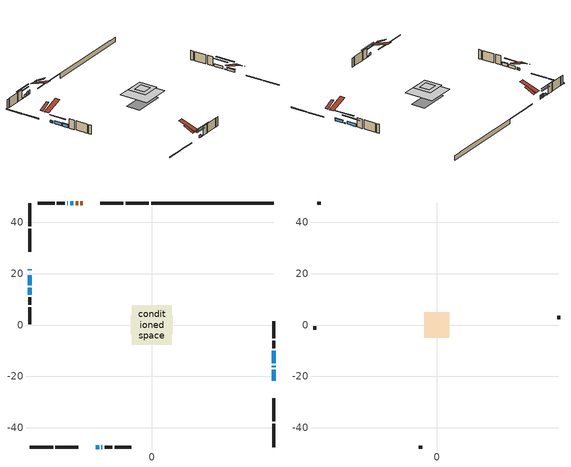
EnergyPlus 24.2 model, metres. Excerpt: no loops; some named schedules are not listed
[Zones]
conditioned space
 floor adiabatic (AdiabaticFloorConstruction): -7.7,-7.7 -7.7,7.7 7.7,7.7 7.7,-7.7 z3.05
 floor foundation (Slab1 construction): -8.2,-3.68 -8.2,3.68 8.2,3.68 8.2,-3.68 z-1.83
 wall outside (RimJoist1 construction): -1.09,47.39 -10.16,47.39 / -47.39,-47.39 -38.32,-47.39 / -47.39,47.39 -47.39,38.32 / 47.39,-47.39 47.39,-38.32 z0.61:0.91
 wall outside (RimJoist2 construction): -11.09,47.39 -20,47.39 / -37.39,-47.39 -28.48,-47.39 / -47.39,37.39 -47.39,28.48 / 47.39,-37.39 47.39,-28.48 z0.61:0.91
 wall outside (AdiabaticWallConstruction 1): -26.77,47.39 -27.7,47.39 / -28.62,47.39 -29.48,47.39 z0.61:2.64
 wall outside (AdiabaticWallConstruction): -47.39,21.71 -47.39,21.3 / -47.39,20.37 -47.39,20.2 z0.61:1.83; 47.39,-21.71 47.39,-17.39 z0.61:1.87; -30.41,47.39 -31.65,47.39 / -21.71,-47.39 -20.47,-47.39 z0.61:2.05; 47.39,-16.46 47.39,-15.87 z0.61:0.95; -32.57,47.39 -32.88,47.39 / -19.54,-47.39 -19.24,-47.39 z0.61:0.96; -47.39,19.27 -47.39,15.39 z0.61:2.12; -47.39,14.46 -47.39,11.71 z0.61:2.21; 47.39,-14.95 47.39,-9.96 z0.61:2.07
 wall outside (Wall1 construction): -33.8,47.39 -36.81,47.39 / -18.32,-47.39 -15.31,-47.39 / -47.39,10.78 -47.39,7.78 / 47.39,-9.03 47.39,-6.02 z0.61:5.49
 wall outside (Wall2 construction): -37.73,47.39 -44.21,47.39 / -14.38,-47.39 -7.91,-47.39 / -47.39,6.85 -47.39,0.37 / 47.39,-5.1 47.39,1.38 z0.61:5.49
 wall foundation (FoundationWall1 construction): -0.16,47.39,-1.83 -0.16,47.39,0.61 42.63,47.39,0.61 42.63,47.39,0.53 47.39,47.39,0.53 47.39,47.39,-1.83
 window (WindowConstruction 6): -47.39,21.71 -47.39,21.3 z0.61:1.83
 window (WindowConstruction 3): 47.39,-21.71 47.39,-17.39 z0.61:1.87
 window (WindowConstruction 4): -30.41,47.39 -31.65,47.39 z0.61:2.05
 window (WindowConstruction 5): -21.71,-47.39 -20.47,-47.39 z0.61:2.05
 window (WindowConstruction 8): 47.39,-16.46 47.39,-15.87 z0.61:0.95
 window (WindowConstruction 7): -47.39,20.37 -47.39,20.2 z0.61:1.83
 window (WindowConstruction 9): -32.58,47.39 -32.87,47.39 z0.61:0.95
 window (WindowConstruction 10): -19.54,-47.39 -19.25,-47.39 z0.61:0.95
 window (WindowConstruction): -47.39,19.27 -47.39,15.39 z0.61:2.12
 window (WindowConstruction 1): -47.39,14.46 -47.39,11.71 z0.61:2.21
 window (WindowConstruction 2): 47.39,-14.95 47.39,-9.96 z0.61:2.07
 door (Door): -26.77,47.39 -27.7,47.39 z0.61:2.64
 door (Door 1): -28.62,47.39 -29.48,47.39 z0.61:2.64
 ceiling adiabatic (AdiabaticFloorConstruction): 7.7,-7.7 7.7,7.7 -7.7,7.7 -7.7,-7.7 z3.05
attic - vented
 floor to conditioned space (Floor1 construction Reversed): -2.74,-2.74 -2.74,2.74 2.74,2.74 2.74,-2.74 z5.49
 floor to conditioned space (Floor2 construction Reversed): -4.93,-4.93 -4.93,4.93 4.93,4.93 4.93,-4.93 z5.49
 wall outside (Wall3 construction): -45.14,47.39 -46.46,47.39 / -6.98,-47.39 -5.66,-47.39 / -47.39,-0.56 -47.39,-1.87 / 47.39,2.31 47.39,3.63 z0.61:5.49
 roof outside (Roof1 construction): -22.38,47.39,5.49 -22.38,42.2,8.08 -20.93,42.2,8.08 -20.93,47.39,5.49; -26.1,-47.39,5.49 -26.1,-42.2,8.08 -27.55,-42.2,8.08 -27.55,-47.39,5.49; -47.39,26.1,5.49 -42.2,26.1,8.08 -42.2,27.55,8.08 -47.39,27.55,5.49; 47.39,-26.1,5.49 42.2,-26.1,8.08 42.2,-27.55,8.08 47.39,-27.55,5.49
 roof outside (Roof2 construction): -25.84,47.39,5.49 -25.84,37.78,8.69 -23.31,37.78,8.69 -23.31,47.39,5.49; -22.64,-47.39,5.49 -22.64,-37.78,8.69 -25.17,-37.78,8.69 -25.17,-47.39,5.49; -47.39,22.64,5.49 -37.78,22.64,8.69 -37.78,25.17,8.69 -47.39,25.17,5.49; 47.39,-22.64,5.49 37.78,-22.64,8.69 37.78,-25.17,8.69 47.39,-25.17,5.49
shading: 47.39,-17.19 47.39,-21.91 47.8,-21.91 47.8,-17.19 z2.07; -34.29,47.39 -27.77,47.39 -27.77,47.8 -34.29,47.8 z4.69; -17.83,-47.39 -24.35,-47.39 -24.35,-47.8 -17.83,-47.8 z4.69; 47.39,-10.79 47.39,-21.54 47.8,-21.54 47.8,-10.79 z6.03; -37.95,47.39 -27.5,47.39 -27.5,47.8 -37.95,47.8 z6.03; -14.17,-47.39 -24.62,-47.39 -24.62,-47.8 -14.17,-47.8 z6.03; -47.39,12.75 -47.39,21.91 -47.8,21.91 -47.8,12.75 z4.76; -47.39,11.51 -47.39,14.66 -47.8,14.66 -47.8,11.51 z2.41; 47.39,-7.32 47.39,-17.58 47.8,-17.58 47.8,-7.32 z4.71
[Building]
Building 1: Terrain=Suburbs
[Site:Location]
Ottawa Intl AP_ON: Latitude {deg}=45.32; Longitude {deg}=-75.67; Time Zone {hr}=-5; Elevation {m}=115; Keep Site Location Information=Yes
[Site:GroundTemperature:Shallow]
1.18808, -1.19398, -1.38475, -0.254337, 4.28362, 8.80044, 12.7163, 15.1969, 15.4076, 13.3901, 9.57408, 5.19582
[Site:WaterMainsTemperature]
Calculation Method=Schedule; Temperature Schedule=mains temperature schedule
[Material] Roughness=Rough; Thermal Absorptance=0.9
Name | Thickness {m} | Conductivity {W/m-K} | Density {kg/m3} | Specific Heat {J/kg-K} | Solar Absorptance | Visible Absorptance
asphalt or fiberglass shingles | 0.00635 | 0.162714 | 1121.4 | 1465.45 | 0.84 | 0.84
ceiling loosefill ins | 0.169333 | 0.0480833 | 16.02 | 1046.75 | 0.7 | 0.7
ceiling stud and cavity | 0.1397 | 0.0934478 | 65.682 | 1177.47 | 0.7 | 0.7
ceiling stud and cavity 1 | 0.1397 | 0.096283 | 65.682 | 1177.47 | 0.7 | 0.7
concrete 4.0 in. | 0.1016 | 1.803125 | 2242.8 | 837.4 | 0.7 | 0.7
concrete 8.0 in. | 0.2032 | 1.803125 | 2242.8 | 837.4 | 0.7 | 0.7
door material | 0.04445 | 0.053851 | 512.64 | 1214.23 | 0.7 | 0.7
exterior vertical ins | 0.0460229 | 0.029427 | 32.04 | 1214.23 | 0.7 | 0.7
floor covering | 0.0127 | 0.0433444 | 54.468 | 1339.84 | 0.6 | 0.6
floor rigid ins; wall rigid ins 1 | 0.512978 | 0.029427 | 32.04 | 1214.23 | 0.7 | 0.7
floor stud and cavity | 0.1397 | 1.75129 | 37.0049 | 1207.88 | 0.7 | 0.7
furniture material conditioned space 1 | 0.1524 | 0.115458 | 640.8 | 1214.23 | 0.6 | 0.6
gypsum board | 0.0127 | 0.160291 | 801 | 837.4 | 0.6 | 0.6
gypsum board 1 | 0.0127 | 0.160291 | 801 | 837.4 | 0.7 | 0.7
osb sheathing 0.5 in. | 0.0127 | 0.115458 | 512.64 | 1214.23 | 0.7 | 0.7
osb sheathing 0.75 in. | 0.01905 | 0.115458 | 512.64 | 1214.23 | 0.7 | 0.7
osb sheathing 2.0 in. | 0.0508 | 0.115458 | 512.64 | 1214.23 | 0.7 | 0.7
rim joist rigid ins; wall rigid ins | 0.051816 | 0.029427 | 32.04 | 1214.23 | 0.7 | 0.7
rim joist stud and cavity | 0.0508 | 0.0451784 | 125.044 | 1163.47 | 0.6 | 0.6
rim joist stud and cavity 1 | 0.0508 | 0.0402046 | 125.044 | 1163.47 | 0.6 | 0.6
wall stud and cavity | 0.1397 | 0.165982 | 139.0536 | 1170.24 | 0.7 | 0.7
wall stud and cavity 1 | 0.1397 | 0.207153 | 139.0536 | 1170.24 | 0.7 | 0.7
wall stud and cavity 2 | 0.0889 | 6.1454 | 50.32683 | 1063.81 | 0.6 | 0.6
wall stud and cavity 3 | 0.0889 | 0.380278 | 52.3479 | 1209.89 | 0.7 | 0.7
wall stud and cavity 4 | 0.0889 | 0.391764 | 83.0341 | 1211.67 | 0.7 | 0.7
wood siding | 0.0254 | 0.102417 | 544.68 | 1172.36 | 0.4 | 0.4
wood siding 1 | 0.00254 | 0.102417 | 544.68 | 1172.36 | 0.4 | 0.4
wood siding 2; wood siding 3; wood siding 4 | 0.0254 | 0.102417 | 544.68 | 1172.36 | 0.7 | 0.7
[WindowMaterial:SimpleGlazingSystem]
Name | U-Factor {W/m2-K} | Solar Heat Gain Coefficient
WindowMaterial | 2.90827 | 0.68
WindowMaterial 1 | 2.90373 | 0.68
WindowMaterial 2 | 2.91111 | 0.67
WindowMaterial 3 | 2.92474 | 0.66
WindowMaterial 4 | 2.91168 | 0.67
WindowMaterial 5 | 4.27156 | 0.65
WindowMaterial 6 | 3.17457 | 0.48
WindowMaterial 7 | 3.07123 | 0.43
[Construction]
AdiabaticFloorConstruction: floor stud and cavity, floor rigid ins, osb sheathing 0.75 in., floor covering
AdiabaticWallConstruction: wood siding 3, wall rigid ins 1, wall stud and cavity 3, gypsum board
AdiabaticWallConstruction 1: wood siding 4, wall rigid ins 1, wall stud and cavity 3, gypsum board
Door; Door 1: door material
Floor1 construction Reversed: gypsum board, ceiling stud and cavity, ceiling loosefill ins
Floor2 construction Reversed: gypsum board, ceiling stud and cavity 1, ceiling loosefill ins
FoundationWall1 construction: concrete 8.0 in., gypsum board 1
furniture construction conditioned space 1: furniture material conditioned space 1
PartitionWallConstruction: gypsum board, wall stud and cavity 4, gypsum board
RimJoist1 construction: wood siding 2, osb sheathing 2.0 in., rim joist stud and cavity
RimJoist2 construction: wood siding 2, rim joist rigid ins, osb sheathing 2.0 in., rim joist stud and cavity 1
Roof1 construction; Roof2 construction: asphalt or fiberglass shingles
Slab1 construction: concrete 4.0 in.
Wall1 construction: wood siding, wall rigid ins, osb sheathing 0.5 in., wall stud and cavity, gypsum board
Wall2 construction: wood siding, wall rigid ins, osb sheathing 0.5 in., wall stud and cavity 1, gypsum board
Wall3 construction: wood siding 1, wall stud and cavity 2
WindowConstruction: WindowMaterial
WindowConstruction 1: WindowMaterial 1
WindowConstruction 10; WindowConstruction 8; WindowConstruction 9: WindowMaterial 7
WindowConstruction 2: WindowMaterial 2
WindowConstruction 3: WindowMaterial 3
WindowConstruction 4; WindowConstruction 5: WindowMaterial 4
WindowConstruction 6: WindowMaterial 5
WindowConstruction 7: WindowMaterial 6
[Zone] Multiplier=1; Part of Total Floor Area=Yes
Name | Volume {m3}
attic - vented | 92.2436
conditioned space | 894.8
[Space]
Name | Zone | Volume {m3}
attic - vented 1 | attic - vented | 92.2436
conditioned space 1 | conditioned space | 894.8
[ZoneInfiltration:EffectiveLeakageArea]
infil attic - vented 1: Zone or Space=attic - vented 1; Schedule=Always On Discrete; Effective Air Leakage Area {cm2}=5366.74; Stack Coefficient=0.000561892; Wind Coefficient=1.60157e-05
[ZoneMixing]
whole house fan mix: Zone or Space=attic - vented; Schedule=Always On Continuous; Design Flow Rate Calculation Method=Flow/Zone; Design Flow Rate {m3/s}=0; Source Zone or Space=conditioned space
[SurfaceProperty:ExposedFoundationPerimeter]
Slab1: Exposed Perimeter Calculation Method=TotalExposedPerimeter; Total Exposed Perimeter {m}=47.55
[InternalMass] Zone or ZoneList=conditioned space; Space or SpaceList=conditioned space 1
Name | Construction | Surface Area {m2}
furniture mass conditioned space 1 | furniture construction conditioned space 1 | 143.2
partition wall mass | PartitionWallConstruction | 358
[Lights]
interior lighting: Zone or ZoneList or Space or SpaceList=conditioned space 1; Schedule=interior lighting schedule; Design Level Calculation Method=LightingLevel; Lighting Level {W}=343.2; Return Air Fraction=0; Fraction Radiant=0.6; Fraction Visible=0.2; Fraction Replaceable=1
[People]
occupants: Zone or ZoneList or Space or SpaceList=conditioned space 1; Number of People Schedule=occupants schedule; Number of People Calculation Method=People; Number of People=3; Fraction Radiant=0.314171; Sensible Heat Fraction=0.56303; Activity Level Schedule=occupants activity schedule; Carbon Dioxide Generation Rate {m3/s-W}=0; Enable ASHRAE 55 Comfort Warnings=No; Mean Radiant Temperature Calculation Type=EnclosureAveraged
[ElectricEquipment] Zone or ZoneList or Space or SpaceList=conditioned space 1; Design Level Calculation Method=EquipmentLevel
Name | Schedule | Design Level {W} | Fraction Latent | Fraction Radiant | Fraction Lost
clothes dryer | clothes dryer schedule | 140.772 | 0.015 | 0.081 | 0.85
clothes washer | clothes washer schedule | 32.1985 | 0.03 | 0.162 | 0.7
cooking range | cooking range schedule | 215.147 | 0.08 | 0.432 | 0.2
dishwasher | dishwasher schedule | 66.8632 | 0.3 | 0.18 | 0.4
fridge | fridge schedule | 72.9452 | 0 | 0.6 | 0
mech vent house fan | mech vent house fan schedule | 125 | 0 | 0 | 0.5
mech vent house fan cfis | mech vent house fan cfis schedule | 0 | 0 | 0 | 0
misc plug loads | misc plug loads schedule | 494.7 | 0.045 | 0.513 | 0.1
whole house fan | Always On Discrete | 0 | 0 | 0 | 1
[OtherEquipment] Zone or ZoneList or Space or SpaceList=conditioned space 1; Design Level Calculation Method=EquipmentLevel
Name | Fuel Type | Schedule | Design Level {W} | Fraction Latent | Fraction Radiant | Fraction Lost
clothes dryer 1 | Electricity | clothes dryer schedule | 0 | 0.015 | 0.081 | 0.85
cooking range 1 | Electricity | cooking range schedule | 0 | 0.08 | 0.432 | 0.2
general water use latent | None | general water use schedule | 62.594 | 1 | 0 | 0
general water use sensible | None | general water use schedule | -61.6891 | 0 | 0.6 | 0
mech vent house fan latent load | None | Always On Discrete | 0 | 1 | 0 | 0
mech vent house fan sensible load | None | Always On Discrete | 0 | 0 | 0 | 0
water heater energy adjustment1 | Electricity | Always On Discrete | 0.01 | 0 | 0 | 1
[ZoneInfiltration:DesignFlowRate] Zone or ZoneList or Space or SpaceList=conditioned space 1; Schedule=Always On Discrete; Design Flow Rate Calculation Method=Flow/Zone; Design Flow Rate {m3/s}=0
infil flow; natural vent flow; whole house fan flow
[AvailabilityManager:Scheduled]
air source heat pump airloop Availability Manager: Schedule=Always On Discrete
[Foundation:Kiva]
Foundation Kiva 1: Initial Indoor Air Temperature {C}=21; Wall Height Above Grade {m}=0.609996; Wall Depth Below Slab {m}=0.2032; Custom Block Material Name 1=exterior vertical ins; Custom Block Depth 1 {m}=2.43998; Custom Block X Position 1 {m}=0.2159; Custom Block Z Position 1 {m}=0
[Foundation:Kiva:Settings]
Soil Conductivity {W/m-K}=0.849921; Soil Density {kg/m3}=1842.3; Soil Specific Heat {J/kg-K}=418.7; Ground Solar Absorptivity=0.9; Ground Thermal Absorptivity=0.9; Ground Surface Roughness {m}=0.03; Far-Field Width {m}=40; Deep-Ground Boundary Condition=ZeroFlux; Deep-Ground Depth {m}=40; Minimum Cell Dimension {m}=0.2; Maximum Cell Growth Coefficient=3; Simulation Timestep=Timestep
[Exterior:Lights]
exterior lighting: Schedule=exterior lighting schedule; Design Level {W}=75.6
[EnergyManagementSystem:GlobalVariable]
air_source_heat_pump_airloop_Fan_RTF
infil_program_Qfan
infil_program_Qinf
natural_vent_program_Qnv
natural_vent_program_Qwhf
[EnergyManagementSystem:Sensor]
Name | Output:Variable or Output:Meter Index Key | Output:Variable or Output:Meter
airflow_gain | infil flow | Infiltration Sensible Heat Gain Energy
airflow_gain_1 | natural vent flow | Infiltration Sensible Heat Gain Energy
airflow_gain_2 | whole house fan flow | Infiltration Sensible Heat Gain Energy
airflow_loss | infil flow | Infiltration Sensible Heat Loss Energy
airflow_loss_1 | natural vent flow | Infiltration Sensible Heat Loss Energy
airflow_loss_2 | whole house fan flow | Infiltration Sensible Heat Loss Energy
clg_load_cond |  | Cooling:EnergyTransfer:Zone:CONDITIONED SPACE
clg_sp_s; clg_sp_s_1 | cooling setpoint | Schedule Value
clothes_dryer_exhaust_0_sch_s | clothes dryer exhaust 0 schedule | Schedule Value
cool_season | cooling season schedule | Schedule Value
htg_load_cond |  | Heating:EnergyTransfer:Zone:CONDITIONED SPACE
htg_sp_s; htg_sp_s_1 | heating setpoint | Schedule Value
ig_ee_conv | clothes dryer | Electric Equipment Convective Heating Energy
ig_ee_conv_2 | cooking range | Electric Equipment Convective Heating Energy
ig_ee_conv_4 | fridge | Electric Equipment Convective Heating Energy
ig_ee_conv_5 | misc plug loads | Electric Equipment Convective Heating Energy
ig_ee_conv_6 | whole house fan | Electric Equipment Convective Heating Energy
ig_ee_rad | clothes dryer | Electric Equipment Radiant Heating Energy
ig_ee_rad_2 | cooking range | Electric Equipment Radiant Heating Energy
ig_ee_rad_4 | fridge | Electric Equipment Radiant Heating Energy
ig_ee_rad_5 | misc plug loads | Electric Equipment Radiant Heating Energy
ig_ee_rad_6 | whole house fan | Electric Equipment Radiant Heating Energy
ig_lgt_conv | interior lighting | Lights Convective Heating Energy
ig_lgt_rad | interior lighting | Lights Radiant Heating Energy
ig_lgt_vis | interior lighting | Lights Visible Radiation Heating Energy
ig_oe_conv | clothes dryer 1 | Other Equipment Convective Heating Energy
ig_oe_conv_1 | cooking range 1 | Other Equipment Convective Heating Energy
ig_oe_conv_2 | general water use latent | Other Equipment Convective Heating Energy
ig_oe_conv_3 | general water use sensible | Other Equipment Convective Heating Energy
ig_oe_conv_4 | water heater energy adjustment1 | Other Equipment Convective Heating Energy
ig_oe_rad | clothes dryer 1 | Other Equipment Radiant Heating Energy
ig_oe_rad_1 | cooking range 1 | Other Equipment Radiant Heating Energy
ig_oe_rad_2 | general water use latent | Other Equipment Radiant Heating Energy
ig_oe_rad_3 | general water use sensible | Other Equipment Radiant Heating Energy
ig_oe_rad_4 | water heater energy adjustment1 | Other Equipment Radiant Heating Energy
ig_ppl_conv | occupants | People Convective Heating Energy
ig_ppl_rad | occupants | People Radiant Heating Energy
im_conv | furniture mass conditioned space 1 | Surface Inside Face Convection Heat Gain Energy
im_conv_1 | partition wall mass | Surface Inside Face Convection Heat Gain Energy
im_ig | furniture mass conditioned space 1 | Surface Inside Face Internal Gains Radiation Heat Gain Energy
im_ig_1 | partition wall mass | Surface Inside Face Internal Gains Radiation Heat Gain Energy
im_lgt | furniture mass conditioned space 1 | Surface Inside Face Lights Radiation Heat Gain Energy
im_lgt_1 | partition wall mass | Surface Inside Face Lights Radiation Heat Gain Energy
im_sol | furniture mass conditioned space 1 | Surface Inside Face Solar Radiation Heat Gain Energy
im_sol_1 | partition wall mass | Surface Inside Face Solar Radiation Heat Gain Energy
im_surf | furniture mass conditioned space 1 | Surface Inside Face Net Surface Thermal Radiation Heat Gain Energy
im_surf_1 | partition wall mass | Surface Inside Face Net Surface Thermal Radiation Heat Gain Energy
mv_conv | mech vent house fan | Electric Equipment Convective Heating Energy
mv_conv_1 | mech vent house fan cfis | Electric Equipment Convective Heating Energy
mv_conv_2 | mech vent house fan latent load | Other Equipment Convective Heating Energy
mv_conv_3 | mech vent house fan sensible load | Other Equipment Convective Heating Energy
mv_rad | mech vent house fan | Electric Equipment Radiant Heating Energy
mv_rad_1 | mech vent house fan cfis | Electric Equipment Radiant Heating Energy
mv_rad_2 | mech vent house fan latent load | Other Equipment Radiant Heating Energy
mv_rad_3 | mech vent house fan sensible load | Other Equipment Radiant Heating Energy
natural_vent_s | natural vent schedule | Schedule Value
out_pb_s |  | Site Outdoor Air Barometric Pressure
out_wt_s |  | Site Outdoor Air Humidity Ratio
site_vw_s |  | Site Wind Speed
ss_back_out | Window1 | Surface Window Shortwave from Zone Back Out Window Heat Transfer Rate
ss_back_out_1 | Window12 | Surface Window Shortwave from Zone Back Out Window Heat Transfer Rate
ss_back_out_10 | Window8 | Surface Window Shortwave from Zone Back Out Window Heat Transfer Rate
ss_back_out_2 | Window16 | Surface Window Shortwave from Zone Back Out Window Heat Transfer Rate
ss_back_out_3 | Window17 | Surface Window Shortwave from Zone Back Out Window Heat Transfer Rate
ss_back_out_4 | Window18 | Surface Window Shortwave from Zone Back Out Window Heat Transfer Rate
ss_back_out_5 | Window2 | Surface Window Shortwave from Zone Back Out Window Heat Transfer Rate
ss_back_out_6 | Window20 | Surface Window Shortwave from Zone Back Out Window Heat Transfer Rate
ss_back_out_7 | Window21 | Surface Window Shortwave from Zone Back Out Window Heat Transfer Rate
ss_back_out_8 | Window3 | Surface Window Shortwave from Zone Back Out Window Heat Transfer Rate
ss_back_out_9 | Window6 | Surface Window Shortwave from Zone Back Out Window Heat Transfer Rate
ss_conv | Door1 | Surface Inside Face Convection Heat Gain Energy
ss_conv_1 | Door2 | Surface Inside Face Convection Heat Gain Energy
ss_conv_10 | Window3 | Surface Inside Face Convection Heat Gain Energy
ss_conv_11 | Window6 | Surface Inside Face Convection Heat Gain Energy
ss_conv_12 | Window8 | Surface Inside Face Convection Heat Gain Energy
ss_conv_2 | Window1 | Surface Inside Face Convection Heat Gain Energy
ss_conv_3 | Window12 | Surface Inside Face Convection Heat Gain Energy
ss_conv_4 | Window16 | Surface Inside Face Convection Heat Gain Energy
ss_conv_5 | Window17 | Surface Inside Face Convection Heat Gain Energy
ss_conv_6 | Window18 | Surface Inside Face Convection Heat Gain Energy
ss_conv_7 | Window2 | Surface Inside Face Convection Heat Gain Energy
ss_conv_8 | Window20 | Surface Inside Face Convection Heat Gain Energy
ss_conv_9 | Window21 | Surface Inside Face Convection Heat Gain Energy
ss_ig | Door1 | Surface Inside Face Internal Gains Radiation Heat Gain Energy
ss_ig_1 | Door2 | Surface Inside Face Internal Gains Radiation Heat Gain Energy
ss_ig_10 | Window3 | Surface Inside Face Internal Gains Radiation Heat Gain Energy
ss_ig_11 | Window6 | Surface Inside Face Internal Gains Radiation Heat Gain Energy
ss_ig_12 | Window8 | Surface Inside Face Internal Gains Radiation Heat Gain Energy
ss_ig_2 | Window1 | Surface Inside Face Internal Gains Radiation Heat Gain Energy
ss_ig_3 | Window12 | Surface Inside Face Internal Gains Radiation Heat Gain Energy
ss_ig_4 | Window16 | Surface Inside Face Internal Gains Radiation Heat Gain Energy
ss_ig_5 | Window17 | Surface Inside Face Internal Gains Radiation Heat Gain Energy
ss_ig_6 | Window18 | Surface Inside Face Internal Gains Radiation Heat Gain Energy
ss_ig_7 | Window2 | Surface Inside Face Internal Gains Radiation Heat Gain Energy
ss_ig_8 | Window20 | Surface Inside Face Internal Gains Radiation Heat Gain Energy
ss_ig_9 | Window21 | Surface Inside Face Internal Gains Radiation Heat Gain Energy
ss_lgt | Door1 | Surface Inside Face Lights Radiation Heat Gain Energy
ss_lgt_1 | Door2 | Surface Inside Face Lights Radiation Heat Gain Energy
ss_sol | Door1 | Surface Inside Face Solar Radiation Heat Gain Energy
ss_sol_1 | Door2 | Surface Inside Face Solar Radiation Heat Gain Energy
ss_surf | Door1 | Surface Inside Face Net Surface Thermal Radiation Heat Gain Energy
ss_surf_1 | Door2 | Surface Inside Face Net Surface Thermal Radiation Heat Gain Energy
ss_surf_10 | Window3 | Surface Inside Face Net Surface Thermal Radiation Heat Gain Energy
ss_surf_11 | Window6 | Surface Inside Face Net Surface Thermal Radiation Heat Gain Energy
ss_surf_12 | Window8 | Surface Inside Face Net Surface Thermal Radiation Heat Gain Energy
ss_surf_2 | Window1 | Surface Inside Face Net Surface Thermal Radiation Heat Gain Energy
ss_surf_3 | Window12 | Surface Inside Face Net Surface Thermal Radiation Heat Gain Energy
ss_surf_4 | Window16 | Surface Inside Face Net Surface Thermal Radiation Heat Gain Energy
ss_surf_5 | Window17 | Surface Inside Face Net Surface Thermal Radiation Heat Gain Energy
ss_surf_6 | Window18 | Surface Inside Face Net Surface Thermal Radiation Heat Gain Energy
ss_surf_7 | Window2 | Surface Inside Face Net Surface Thermal Radiation Heat Gain Energy
ss_surf_8 | Window20 | Surface Inside Face Net Surface Thermal Radiation Heat Gain Energy
ss_surf_9 | Window21 | Surface Inside Face Net Surface Thermal Radiation Heat Gain Energy
ss_trans_in | Window1 | Surface Window Transmitted Solar Radiation Rate
ss_trans_in_1 | Window12 | Surface Window Transmitted Solar Radiation Rate
ss_trans_in_10 | Window8 | Surface Window Transmitted Solar Radiation Rate
ss_trans_in_2 | Window16 | Surface Window Transmitted Solar Radiation Rate
ss_trans_in_3 | Window17 | Surface Window Transmitted Solar Radiation Rate
ss_trans_in_4 | Window18 | Surface Window Transmitted Solar Radiation Rate
ss_trans_in_5 | Window2 | Surface Window Transmitted Solar Radiation Rate
ss_trans_in_6 | Window20 | Surface Window Transmitted Solar Radiation Rate
ss_trans_in_7 | Window21 | Surface Window Transmitted Solar Radiation Rate
ss_trans_in_8 | Window3 | Surface Window Transmitted Solar Radiation Rate
ss_trans_in_9 | Window6 | Surface Window Transmitted Solar Radiation Rate
ss_trans_out | Window1 | Surface Inside Face Initial Transmitted Diffuse Transmitted Out Window Solar Radiation Rate
ss_trans_out_1 | Window12 | Surface Inside Face Initial Transmitted Diffuse Transmitted Out Window Solar Radiation Rate
ss_trans_out_10 | Window8 | Surface Inside Face Initial Transmitted Diffuse Transmitted Out Window Solar Radiation Rate
ss_trans_out_2 | Window16 | Surface Inside Face Initial Transmitted Diffuse Transmitted Out Window Solar Radiation Rate
ss_trans_out_3 | Window17 | Surface Inside Face Initial Transmitted Diffuse Transmitted Out Window Solar Radiation Rate
ss_trans_out_4 | Window18 | Surface Inside Face Initial Transmitted Diffuse Transmitted Out Window Solar Radiation Rate
ss_trans_out_5 | Window2 | Surface Inside Face Initial Transmitted Diffuse Transmitted Out Window Solar Radiation Rate
ss_trans_out_6 | Window20 | Surface Inside Face Initial Transmitted Diffuse Transmitted Out Window Solar Radiation Rate
ss_trans_out_7 | Window21 | Surface Inside Face Initial Transmitted Diffuse Transmitted Out Window Solar Radiation Rate
ss_trans_out_8 | Window3 | Surface Inside Face Initial Transmitted Diffuse Transmitted Out Window Solar Radiation Rate
ss_trans_out_9 | Window6 | Surface Inside Face Initial Transmitted Diffuse Transmitted Out Window Solar Radiation Rate
s_conv | Floor1 | Surface Inside Face Convection Heat Gain Energy
s_conv_1 | Floor2 | Surface Inside Face Convection Heat Gain Energy
s_conv_10 | RimJoist2:180 | Surface Inside Face Convection Heat Gain Energy
s_conv_11 | RimJoist2:270 | Surface Inside Face Convection Heat Gain Energy
s_conv_12 | RimJoist2:90 | Surface Inside Face Convection Heat Gain Energy
s_conv_13 | Slab1 | Surface Inside Face Convection Heat Gain Energy
s_conv_14 | Wall1:0 | Surface Inside Face Convection Heat Gain Energy
s_conv_15 | Wall1:180 | Surface Inside Face Convection Heat Gain Energy
s_conv_16 | Wall1:270 | Surface Inside Face Convection Heat Gain Energy
s_conv_17 | Wall1:90 | Surface Inside Face Convection Heat Gain Energy
s_conv_18 | Wall2:0 | Surface Inside Face Convection Heat Gain Energy
s_conv_19 | Wall2:180 | Surface Inside Face Convection Heat Gain Energy
